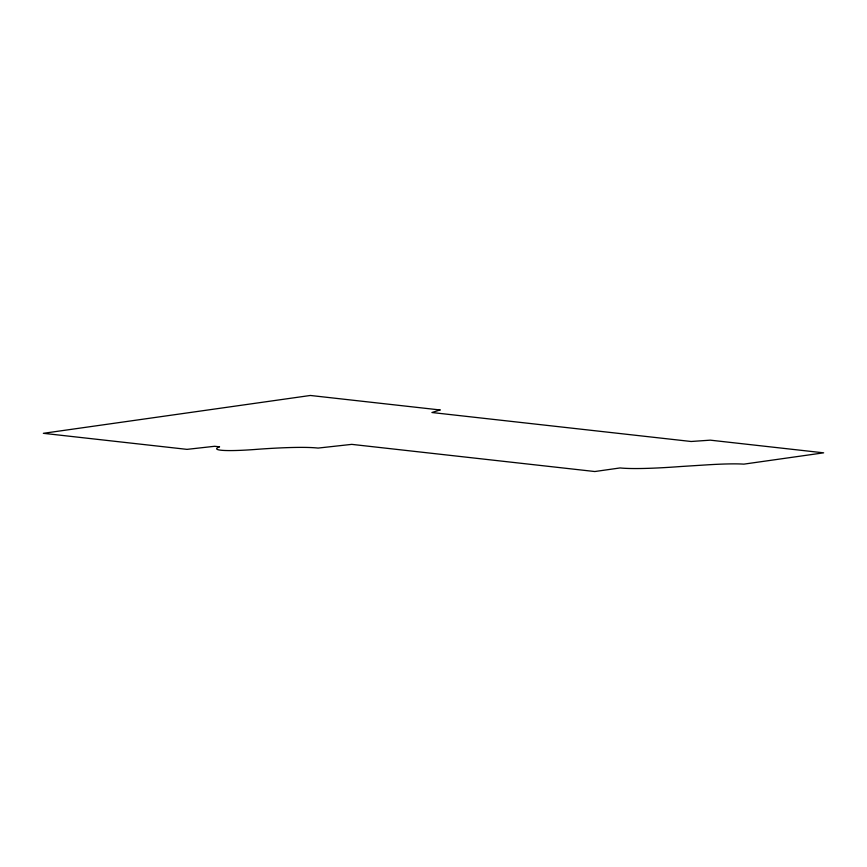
<?xml version="1.0" encoding="UTF-8"?>
<svg xmlns="http://www.w3.org/2000/svg" width="867" height="867" viewBox="0 0 867 867"><rect width="100%" height="100%" fill="white"/><g stroke="black" fill="none" stroke-linecap="round" stroke-linejoin="round"><path stroke-width="1.3" d="M440.057 409.961L431.918 412.519L691.107 441.487L710.322 440.165L823.65 452.834L743.864 464.138A82.257 7.164 -6.1 0 0 705.814 464.94L680.714 466.522A102.761 8.952 -6.1 0 1 620.089 467.942L594.816 471.529L351.753 444.37L318.07 448.076A105.828 9.223 -6.1 0 0 258.301 449.225A58.338 5.083 -6.1 0 1 219.568 446.83L214.637 446.288L187.012 449.366L43.35 433.316L310.364 395.471L440.057 409.961"/></g></svg>
